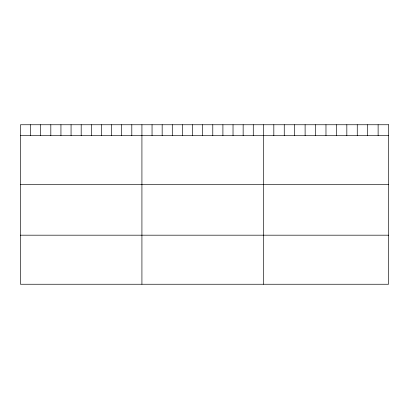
<?xml version="1.0" encoding="UTF-8"?>
<svg xmlns="http://www.w3.org/2000/svg" width="409" height="409" viewBox="0 0 409 409"><rect width="100%" height="100%" fill="white"/><g stroke="black" fill="none" stroke-linecap="round" stroke-linejoin="round"><path stroke-width="0.61" d="M20.45 135.573L388.55 135.573M20.45 184.638L388.55 184.638M20.45 235.185L388.55 235.185M378.12 124.755L378.12 135.573M367.691 124.755L367.691 135.573M357.261 124.755L357.261 135.573M346.832 124.755L346.832 135.573M336.402 124.755L336.402 135.573M325.973 124.755L325.973 135.573M315.543 124.755L315.543 135.573M305.114 124.755L305.114 135.573M294.684 124.755L294.684 135.573M284.255 124.755L284.255 135.573M273.825 124.755L273.825 135.573M263.396 124.755L263.396 284.245M253.273 124.755L253.273 135.573M243.15 124.755L243.15 135.573M233.028 124.755L233.028 135.573M222.905 124.755L222.905 135.573M212.782 124.755L212.782 135.573M202.659 124.755L202.659 135.573M192.537 124.755L192.537 135.573M182.414 124.755L182.414 135.573M172.291 124.755L172.291 135.573M162.168 124.755L162.168 135.573M152.046 124.755L152.046 135.573M141.923 124.755L141.923 284.245M131.8 124.755L131.8 135.573M121.677 124.755L121.677 135.573M111.555 124.755L111.555 135.573M101.432 124.755L101.432 135.573M91.309 124.755L91.309 135.573M81.187 124.755L81.187 135.573M71.064 124.755L71.064 135.573M60.941 124.755L60.941 135.573M50.818 124.755L50.818 135.573M40.695 124.755L40.695 135.573M30.573 124.755L30.573 135.573M388.55 124.755L20.45 124.755L20.45 284.245L388.55 284.245L388.55 124.755"/></g></svg>
